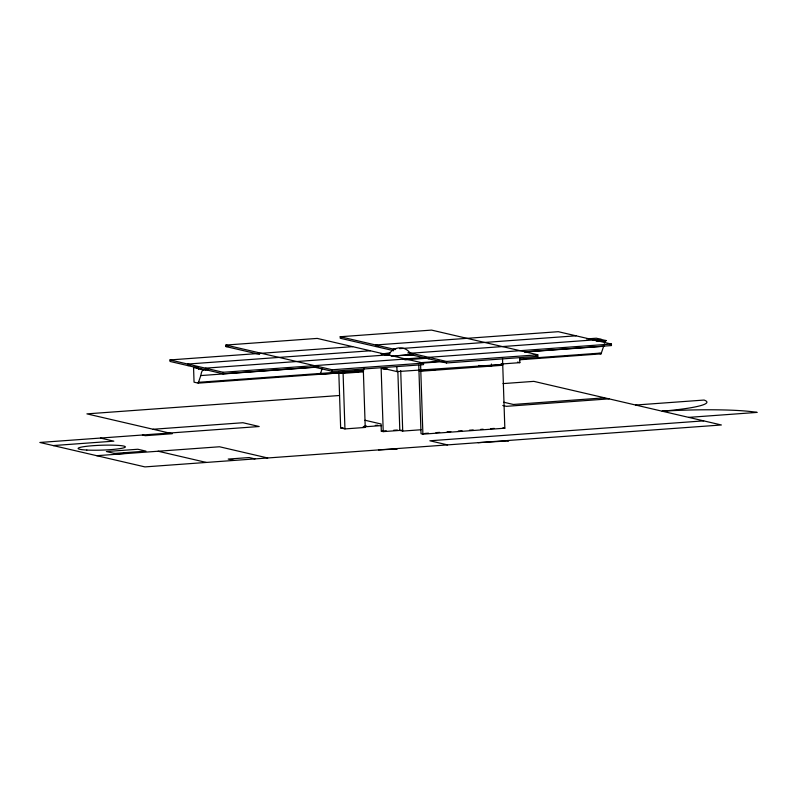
<?xml version="1.0" encoding="UTF-8"?>
<svg xmlns="http://www.w3.org/2000/svg" width="797" height="797" viewBox="0 0 797 797"><rect width="100%" height="100%" fill="white"/><g stroke="black" fill="none" stroke-linecap="round" stroke-linejoin="round"><path stroke-width="1.2" d="M198.214 383.138L200.894 375.277A10.53 3.756 85.8 0 1 203.225 369.918L193.561 367.487L194.05 382.171L198.214 383.138L363.641 371.103M519.574 359.786L601.058 353.868L603.737 346.008A10.53 3.756 85.8 0 1 603.847 345.26M322.018 368.981L320.264 374.291L363.472 371.153M364.229 368.134L363.342 370.396L365.235 427.441L344.942 428.916L340.648 427.909L338.805 372.329M259.573 354.386L225.95 346.575L225.9 345.051L317.236 338.416L423.486 363.123L423.536 364.637L332.2 371.282L314.197 367.088M393.688 350.68L340.259 338.257L340.209 336.742L431.546 330.097L537.796 354.804L537.845 356.329L446.509 362.964L408.692 354.177M225.95 346.575L228.42 346.396M316.967 366.979L223.16 373.803L170.04 361.449L169.99 359.935L352.653 346.645M378.147 346.316L375.676 346.496L375.626 344.981L558.298 331.691L611.419 344.045L611.468 345.559L525.074 351.846M370.356 350.77L187.694 364.05L187.743 365.564L190.214 365.385M395.81 348.917L393.339 349.096L393.389 350.61M399.506 348.648L576.002 335.806M193.561 367.487L198.503 367.128M381.205 353.838L389.853 353.21M586.522 338.934L596.405 338.217L606.069 340.648A10.53 3.756 85.8 0 0 604.315 343.288M381.046 353.878L389.683 353.25M200.934 368.443L198.323 368.792M384.732 355.034L389.813 354.705M592.52 339.95L601.307 339.353M388.069 354.884L205.407 368.164L205.457 369.688M593.715 339.93L411.043 353.21L411.093 354.735M203.225 369.728L208.166 369.37M395.442 355.811L413.474 354.466M596.186 341.176L606.069 340.458M203.225 369.918L208.166 369.559M391.217 356.199L413.563 354.555M599.902 341.096L606.069 340.648M403.073 359.088L425.269 357.474M169.99 359.935L223.11 372.289L405.773 358.999M611.419 344.045L428.756 357.335L428.806 358.849M404.876 359.845L427.202 358.212M200.864 375.566L318.142 367.038M524.695 352.035L603.708 346.297M419.929 362.715L439.795 361.27M423.028 363.053L444.128 361.519M225.9 345.051L332.15 369.758L423.486 363.123M408.044 352.513L446.459 361.449L537.796 354.804M198.194 382.341L363.621 370.306M519.554 358.989L601.028 353.061M342.511 372.06L346.227 371.781M354.884 371.153L357.355 370.974M402.256 430.241L383.227 431.625L381.145 368.682L387.601 369.101M339.881 372.578L343.099 373.325L363.392 371.85M384.044 369.36L384.024 368.563L397.026 371.591L502.718 364.468L502.518 358.481M519.694 357.863L519.853 362.655L500.865 364.04L502.718 364.468M478.808 365.415L482.175 366.192L500.885 364.837L502.748 365.265L504.83 428.198L422.898 434.166L421.035 433.727L418.953 370.794L436.019 369.549M418.953 370.794L420.806 371.223L502.748 365.265M339.532 395.501L86.913 413.872L172.262 433.717L145.313 435.68L142.414 435.003M503.017 383.606L533.851 381.365L721.385 424.98L144.944 466.903L39.85 442.465L259.194 426.515L242.946 422.729L153.104 429.264M604.634 397.833L513.358 404.468L503.764 402.236M609.057 398.859L506.374 406.331L502.797 405.494M53.2 445.573L113.841 441.159L100.492 438.051M635.607 405.035L704.06 400.054A82.639 8.498 -1.9 0 1 662.148 411.202A82.639 8.498 -1.9 0 1 757.15 412.398L688.698 417.379M340.648 427.909L343.118 427.73M364.149 426.206L366.62 426.026M375.287 425.399L377.758 425.219M381.584 425.588L363.083 426.933L365.235 427.441M364.996 420.248L381.076 423.994L381.315 431.177L386.246 430.818M393.648 430.28L397.344 430.011M397.852 371.183L399.815 430.42L402.714 431.087L421.105 429.752M114.519 453.423L145.961 451.142L137.831 449.249L106.39 451.54L116.84 453.971L126.574 453.264L124.252 452.716M96.746 455.695L219.524 446.768L267.712 457.976M424.761 433.458L428.487 433.189M435.939 432.641L439.655 432.373M447.107 431.835L450.833 431.566M458.285 431.018L462.011 430.749M469.453 430.211L473.179 429.942M480.631 429.394L483.112 429.214M490.563 428.676L494.289 428.407M703.691 420.866L429.872 440.781L447.565 444.895M598.975 353.38L601.058 353.868M535.445 355.761L537.845 356.329M517.492 362.107L519.853 362.655M340.209 336.742L395.442 349.584M407.397 354.187L409.778 354.914M502.977 427.77L504.83 428.198M507.281 440.552L508.725 440.89L478.08 442.674M198.543 368.842L198.463 368.622M381.315 431.177L383.227 431.625M395.73 448.661L397.185 449L378.515 449.916M254.99 458.903L249.182 457.548L228.221 459.072L234.029 460.427M158.135 451.232L206.323 462.439M491.41 364.03L491.49 366.5M446.459 361.449L446.509 362.964M420.587 364.438L420.786 370.426M420.806 371.223L422.898 434.166M418.764 365.205L418.923 369.997M400.712 370.625L402.714 431.087M396.866 366.799L397.026 371.591M343.099 373.325L344.942 428.916M332.15 369.758L332.2 371.282M223.11 372.289L223.16 373.803M388.677 354.595A14.057 13.051 -76.9 0 1 410.784 354.017M86.853 450.056A23.701 2.441 -1.9 0 0 125.109 447.276A23.701 2.441 -1.9 0 0 93.139 445.682A23.701 2.441 -1.9 0 0 86.853 450.056"/></g></svg>
